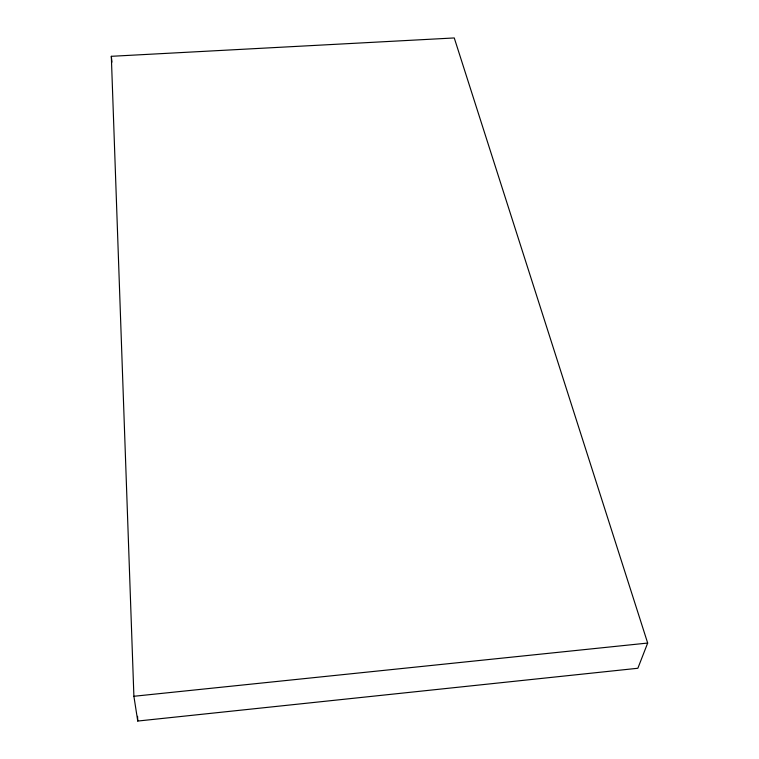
<?xml version="1.0" encoding="UTF-8"?>
<svg xmlns="http://www.w3.org/2000/svg" width="759" height="759" viewBox="0 0 759 759"><rect width="100%" height="100%" fill="white"/><g stroke="black" fill="none" stroke-linecap="round" stroke-linejoin="round"><path stroke-width="1.14" d="M647.674 643.053L637.864 668.262L137.749 721.05L133.897 696.278L111.326 56.308L454.262 37.95L647.674 643.053L133.897 696.278M111.326 56.308L111.943 62.153M137.569 716.316L137.749 721.05"/></g></svg>
